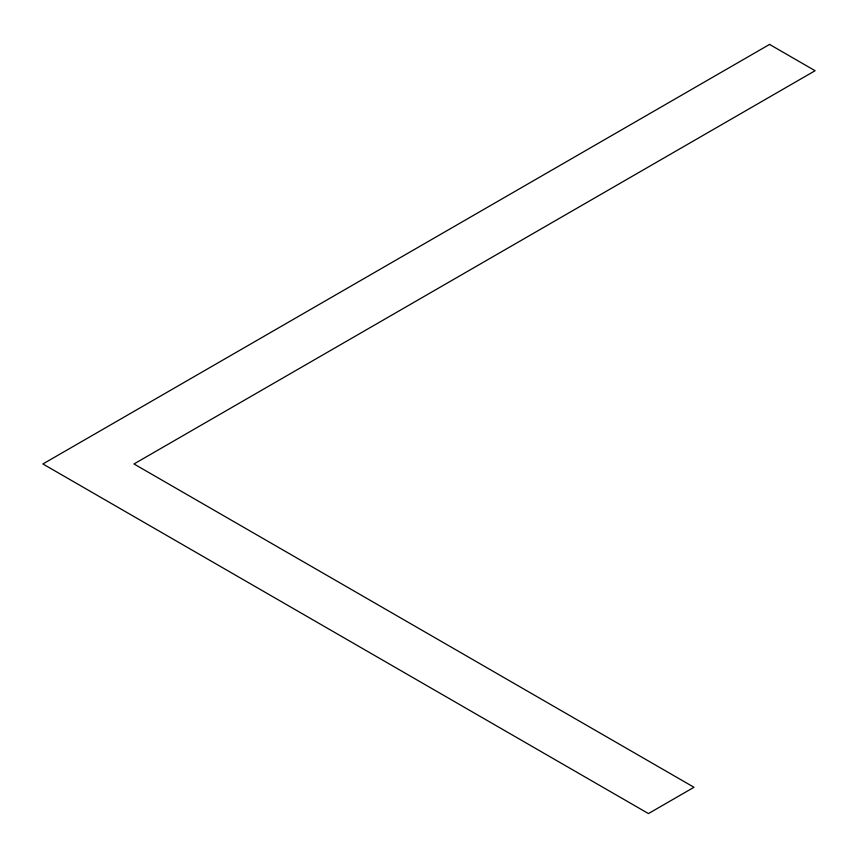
<?xml version="1.0" encoding="UTF-8"?>
<svg xmlns="http://www.w3.org/2000/svg" width="858" height="858" viewBox="0 0 858 858"><rect width="100%" height="100%" fill="white"/><g stroke="black" fill="none" stroke-linecap="round" stroke-linejoin="round"><path stroke-width="1.29" d="M769.562 44.423L42.9 463.964L648.455 813.577L693.993 787.279L133.977 463.964L815.1 70.721L769.562 44.423"/></g></svg>
